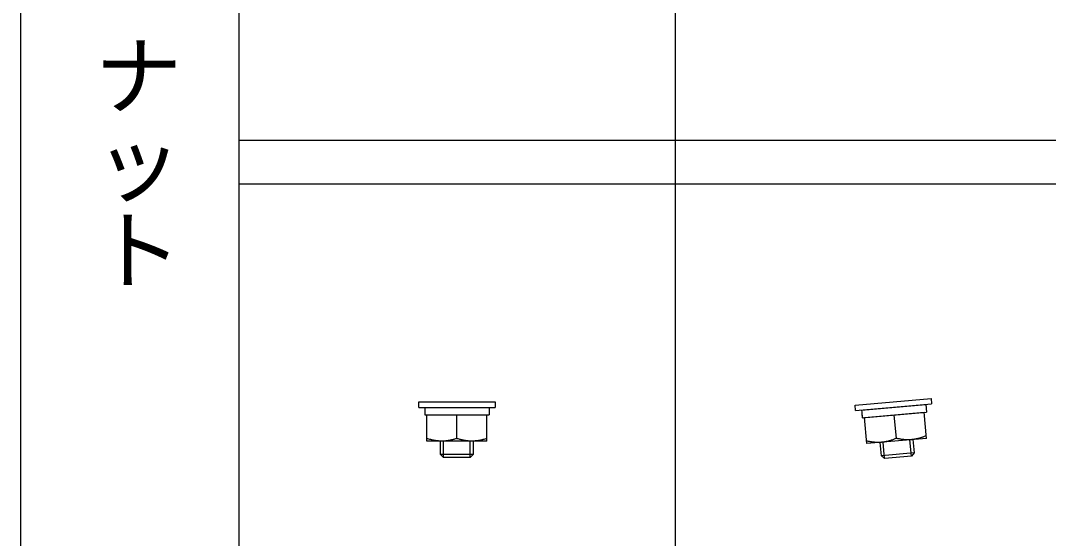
# Model space of a CAD drawing. Units: millimetres, scale not verified. Extents: x -390 to 390, y -176 to 193.
# Drawn here: x -390 to -295.8, y -128.5 to -81 of the extents above; entities that cross this region are included whole.
import ezdxf
from ezdxf.enums import TextEntityAlignment as Align

# ---------------------------------------------------------------- set-up
doc = ezdxf.new("R2010")
doc.units = ezdxf.units.MM
doc.header["$LTSCALE"] = 2
for name, color, linetype in [('0-0_0', 3, 'Continuous'), ('F-0', 4, 'Continuous'), ('F-E', 7, 'Continuous')]:
    doc.layers.add(name, color=color, linetype=linetype)
doc.styles.add('@ＭＳ ゴシック', font='')
doc.styles.get('@ＭＳ ゴシック').set_extended_font_data('@MS Gothic')

msp = doc.modelspace()

# ---------------------------------------------------------------- linework, layer by layer
at = {"layer": '0-0_0'}
for p, q in [((-353.5, -116.5), (-353.5, -116)), ((-353.5, -116.5), (-346.5, -116.5)), ((-352.949, -116.5), (-347.05, -116.5)), ((-352.946, -116.85), (-352.949, -117.2)), ((-347.05, -116.5), (-347.05, -117.2)), ((-313.443, -116.803), (-313.487, -116.305)), ((-313.443, -116.803), (-306.47, -116.193)), ((-312.895, -116.755), (-307.018, -116.241)), ((-307.018, -116.241), (-306.957, -116.938)), ((-352.949, -117.2), (-347.05, -117.2)), ((-352.75, -119.6), (-352.75, -117.2)), ((-352.75, -117.2), (-347.25, -117.2)), ((-350, -119.354), (-350, -117.2)), ((-347.25, -119.6), (-347.25, -117.2)), ((-312.861, -117.104), (-312.834, -117.452)), ((-312.834, -117.452), (-306.957, -116.938)), ((-312.635, -117.435), (-307.156, -116.956)), ((-312.426, -119.826), (-312.635, -117.435)), ((-309.708, -119.342), (-309.895, -117.195)), ((-306.947, -119.347), (-307.156, -116.956)), ((-347.25, -119.6), (-352.75, -119.6)), ((-351.229, -121.1), (-351.229, -119.6)), ((-348.771, -121.1), (-348.771, -119.6)), ((-348.5, -119.6), (-348.5, -120.829)), ((-306.947, -119.347), (-312.426, -119.826)), ((-308.331, -120.973), (-308.461, -119.479)), ((-308.192, -119.456), (-308.085, -120.68)), ((-310.78, -121.188), (-310.911, -119.693)), ((-348.5, -120.829), (-348.771, -121.1)), ((-308.085, -120.68), (-308.331, -120.973))]:
    msp.add_line(p, q, dxfattribs=at)
for points in [[(-313.487, -116.305), (-306.513, -115.695), (-306.47, -116.193)], [(-353.5, -116), (-346.5, -116), (-346.5, -116.5)], [(-351.374, -119.6), (-351.414, -119.6), (-351.454, -119.599), (-351.494, -119.598), (-351.534, -119.596), (-351.574, -119.594), (-351.613, -119.592), (-351.653, -119.589), (-351.693, -119.586), (-351.733, -119.582), (-351.773, -119.578), (-351.813, -119.573), (-351.853, -119.568), (-351.893, -119.563), (-351.933, -119.557), (-351.973, -119.551), (-352.013, -119.544), (-352.06, -119.536), (-352.106, -119.527), (-352.153, -119.517), (-352.199, -119.507), (-352.246, -119.497), (-352.292, -119.486), (-352.338, -119.475), (-352.384, -119.463), (-352.43, -119.451), (-352.476, -119.438), (-352.568, -119.412), (-352.659, -119.384), (-352.75, -119.354)], [(-348.5, -120.829), (-351.5, -120.829), (-351.5, -119.6)], [(-350, -119.354), (-350.067, -119.376), (-350.135, -119.398), (-350.203, -119.418), (-350.271, -119.438), (-350.34, -119.456), (-350.408, -119.474), (-350.477, -119.491), (-350.546, -119.507), (-350.605, -119.519), (-350.664, -119.531), (-350.724, -119.542), (-350.784, -119.552), (-350.843, -119.561), (-350.903, -119.569), (-350.963, -119.576), (-351.023, -119.583), (-351.067, -119.587), (-351.111, -119.59), (-351.155, -119.593), (-351.199, -119.596), (-351.243, -119.598), (-351.286, -119.599), (-351.33, -119.6), (-351.374, -119.6)], [(-348.626, -119.6), (-348.67, -119.6), (-348.714, -119.599), (-348.757, -119.598), (-348.801, -119.596), (-348.845, -119.593), (-348.889, -119.59), (-348.933, -119.587), (-348.977, -119.583), (-349.037, -119.576), (-349.097, -119.569), (-349.157, -119.561), (-349.216, -119.552), (-349.276, -119.542), (-349.336, -119.531), (-349.395, -119.519), (-349.454, -119.507), (-349.523, -119.491), (-349.592, -119.474), (-349.66, -119.456), (-349.729, -119.438), (-349.797, -119.418), (-349.865, -119.398), (-349.933, -119.376), (-350, -119.354)], [(-347.25, -119.354), (-347.341, -119.384), (-347.432, -119.412), (-347.524, -119.438), (-347.57, -119.451), (-347.616, -119.463), (-347.662, -119.475), (-347.708, -119.486), (-347.754, -119.497), (-347.801, -119.507), (-347.847, -119.517), (-347.894, -119.527), (-347.94, -119.536), (-347.987, -119.544), (-348.027, -119.551), (-348.067, -119.557), (-348.107, -119.563), (-348.147, -119.568), (-348.187, -119.573), (-348.227, -119.578), (-348.267, -119.582), (-348.307, -119.586), (-348.347, -119.589), (-348.387, -119.592), (-348.426, -119.594), (-348.466, -119.596), (-348.506, -119.598), (-348.546, -119.599), (-348.586, -119.6), (-348.626, -119.6)], [(-311.055, -119.706), (-311.095, -119.709), (-311.134, -119.712), (-311.174, -119.714), (-311.214, -119.716), (-311.254, -119.718), (-311.294, -119.719), (-311.334, -119.72), (-311.374, -119.72), (-311.414, -119.72), (-311.454, -119.719), (-311.495, -119.718), (-311.535, -119.716), (-311.575, -119.714), (-311.616, -119.712), (-311.656, -119.709), (-311.697, -119.706), (-311.744, -119.702), (-311.791, -119.697), (-311.838, -119.692), (-311.885, -119.686), (-311.932, -119.68), (-311.979, -119.673), (-312.026, -119.666), (-312.073, -119.658), (-312.12, -119.65), (-312.167, -119.641), (-312.261, -119.623), (-312.354, -119.603), (-312.447, -119.581)], [(-309.708, -119.342), (-309.773, -119.369), (-309.839, -119.397), (-309.904, -119.423), (-309.971, -119.448), (-310.037, -119.473), (-310.104, -119.496), (-310.171, -119.519), (-310.238, -119.541), (-310.296, -119.558), (-310.354, -119.575), (-310.412, -119.591), (-310.471, -119.607), (-310.53, -119.621), (-310.589, -119.634), (-310.648, -119.647), (-310.707, -119.658), (-310.751, -119.666), (-310.794, -119.673), (-310.838, -119.68), (-310.881, -119.687), (-310.925, -119.692), (-310.968, -119.697), (-311.011, -119.702), (-311.055, -119.706)], [(-308.318, -119.467), (-308.361, -119.47), (-308.405, -119.473), (-308.448, -119.475), (-308.492, -119.478), (-308.536, -119.479), (-308.58, -119.48), (-308.624, -119.48), (-308.668, -119.48), (-308.729, -119.479), (-308.789, -119.477), (-308.85, -119.474), (-308.91, -119.47), (-308.97, -119.465), (-309.03, -119.459), (-309.091, -119.453), (-309.151, -119.446), (-309.221, -119.436), (-309.291, -119.425), (-309.36, -119.414), (-309.43, -119.401), (-309.5, -119.387), (-309.569, -119.373), (-309.638, -119.358), (-309.708, -119.342)], [(-306.968, -119.102), (-307.056, -119.139), (-307.144, -119.175), (-307.233, -119.209), (-307.278, -119.226), (-307.323, -119.242), (-307.368, -119.258), (-307.413, -119.273), (-307.458, -119.288), (-307.503, -119.302), (-307.549, -119.316), (-307.594, -119.33), (-307.64, -119.343), (-307.686, -119.355), (-307.725, -119.365), (-307.764, -119.375), (-307.804, -119.384), (-307.843, -119.393), (-307.883, -119.402), (-307.922, -119.41), (-307.961, -119.417), (-308.001, -119.425), (-308.04, -119.431), (-308.08, -119.438), (-308.119, -119.444), (-308.159, -119.449), (-308.198, -119.454), (-308.238, -119.459), (-308.278, -119.463), (-308.318, -119.467)], [(-308.085, -120.68), (-311.073, -120.942), (-311.181, -119.717)], [(-348.771, -121.1), (-351.229, -121.1), (-351.5, -120.829)], [(-308.331, -120.973), (-310.78, -121.188), (-311.073, -120.942)]]:
    msp.add_lwpolyline(points, dxfattribs=at)
for centre, start, end in [((-312.038, -116.272), 180.319, 181.3), ((-272.158, -112.962), 185.319, 186.3)]:
    msp.add_arc(centre, 40.912, start, end, dxfattribs=at)
at = {"layer": 'F-0', "color": 6}
for p, q in [((-390, 176), (-390, -176)), ((-370, 176), (-370, -176))]:
    msp.add_line(p, q, dxfattribs=at)
at = {"layer": 'F-0'}
for p, q in [((-330, 176), (-330, -176)), ((-370, -92), (390, -92)), ((-370, -96), (390, -96))]:
    msp.add_line(p, q, dxfattribs=at)

# ---------------------------------------------------------------- texts
at = {"layer": 'F-E', "style": '@ＭＳ ゴシック'}
msp.add_text('ナット', height=5.865, rotation=270, dxfattribs=at).set_placement((-384, -82), align=Align.BOTTOM_LEFT)

doc.saveas('drawing.dxf')
